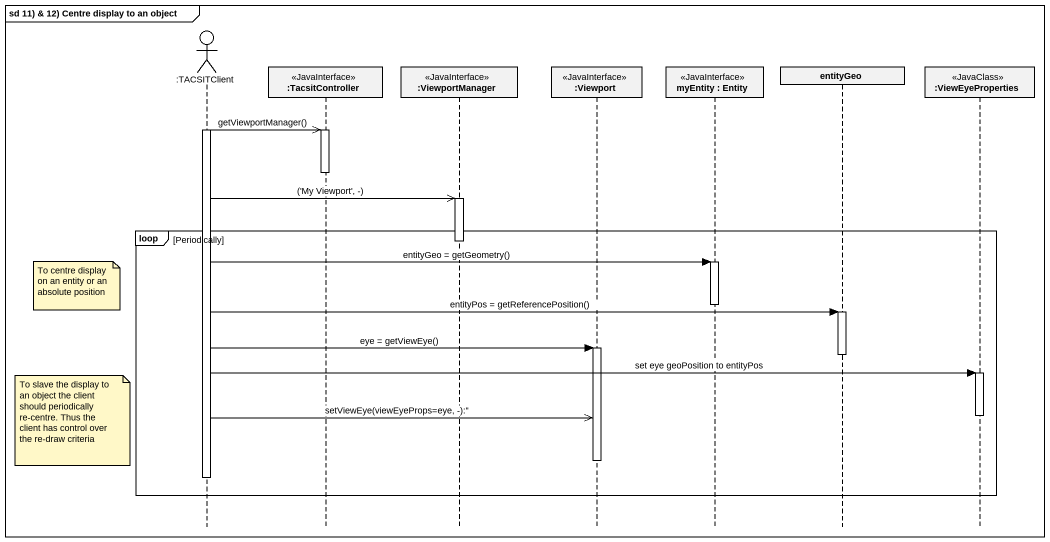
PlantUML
@startuml
mainframe sd 11) & 12) Centre display to an object
hide footbox
actor ":TACSITClient" as TACSITClient
participant ":TacsitController" as TacsitController <<JavaInterface>>
participant ":ViewportManager" as ViewportManager <<JavaInterface>>
participant ":Viewport" as Viewport <<JavaInterface>>
participant "myEntity : Entity" as myEntity <<JavaInterface>>
participant entityGeo
participant ":ViewEyeProperties" as ViewEyeProperties <<JavaClass>>

activate TACSITClient
TACSITClient ->> TacsitController : getViewportManager()
activate TacsitController
deactivate TacsitController
TACSITClient ->> ViewportManager : ('My Viewport', -)
activate ViewportManager
loop Periodically
  deactivate ViewportManager
  TACSITClient -> myEntity : entityGeo = getGeometry()
  activate myEntity
  note left of TACSITClient : To centre display on an entity or an absolute position
  deactivate myEntity
  TACSITClient -> entityGeo : entityPos = getReferencePosition()
  activate entityGeo
  TACSITClient -> Viewport : eye = getViewEye()
  activate Viewport
  deactivate entityGeo
  TACSITClient -> ViewEyeProperties : set eye geoPosition to entityPos
  activate ViewEyeProperties
  deactivate ViewEyeProperties
  TACSITClient ->> Viewport : setViewEye(viewEyeProps=eye, -):''
  note left of TACSITClient : To slave the display to an object the client should periodically re-centre. Thus the client has control over the re-draw criteria
  deactivate Viewport
  deactivate TACSITClient
end
@enduml
